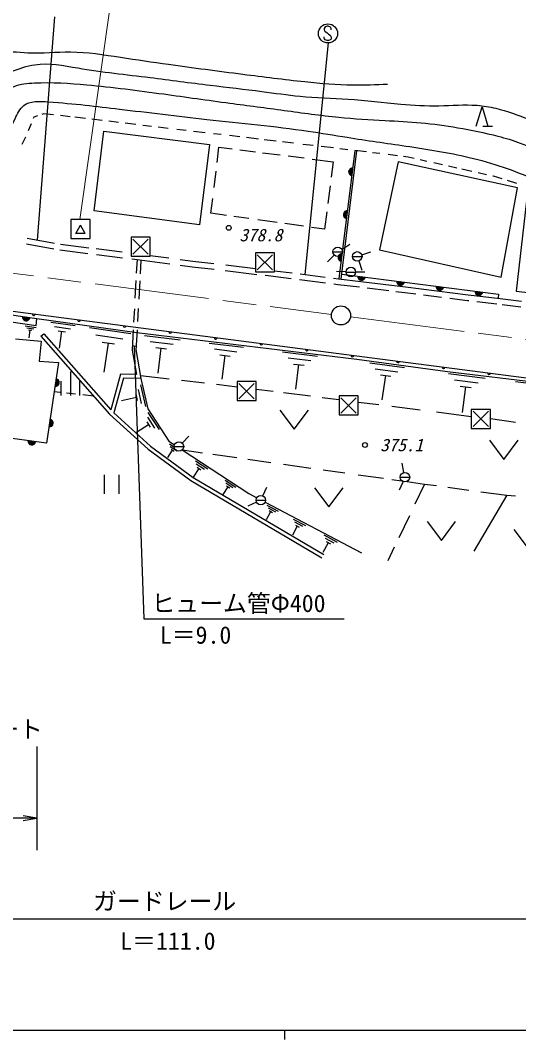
# Model space of a CAD drawing. Units: millimetres, scale not verified. Extents: x 40000 to 680000, y 20000 to 380000.
# Drawn here: x 140324 to 192499, y 204000 to 310851 of the extents above; entities that cross this region are included whole.
import ezdxf
from ezdxf.enums import TextEntityAlignment as Align

# ---------------------------------------------------------------- set-up
doc = ezdxf.new("R2010")
doc.units = ezdxf.units.MM
doc.header["$LTSCALE"] = 1000
doc.linetypes.add('CHAIN', pattern=[18.5, 12, -1.5, 3.5, -1.5])
for name, color, linetype, lineweight in [('M-BGD', 7, 'Continuous', 25), ('M-BMK', 2, 'CHAIN', 13), ('M-BMK-SRVR', 3, 'Continuous', 25), ('M-STR-HTXT', 7, 'Continuous', 13), ('M-STR-STR3', 7, 'Continuous', 25), ('M-STR-STRC', 7, 'Continuous', 25), ('M-TTL-BAND', 7, 'Continuous', 25)]:
    doc.layers.add(name, color=color, linetype=linetype, lineweight=lineweight)
doc.styles.add('ＭＳ ゴシック', font='')
doc.styles.get('ＭＳ ゴシック').set_extended_font_data('MS Gothic')

# ---------------------------------------------------------------- blocks, each defined once
blk = doc.blocks.new('open_arrow')
at = {"color": 0, "linetype": 'Continuous', "lineweight": -2}
blk.add_lwpolyline([(7.5, 1.25), (0, 0), (7.5, -1.25)], dxfattribs=at)

msp = doc.modelspace()

# ---------------------------------------------------------------- linework, layer by layer
at = {"layer": 'M-BGD'}
for p, q in [((188070, 299773), (188670, 301773)), ((188670, 301773), (189270, 299773)), ((141722, 300692), (141667, 300560)), ((142120, 300837), (141722, 300692)), ((142744, 301064), (142567, 301000)), ((143778, 300947), (142744, 301064)), ((145553, 300747), (144526, 300863)), ((147152, 300560), (146042, 300692)), ((148871, 300356), (147793, 300484)), ((150597, 300151), (149573, 300273)), ((141437, 300008), (141133, 299279)), ((148034, 290889), (149064, 299250)), ((149064, 299250), (160122, 297826)), ((152428, 299933), (151283, 300069)), ((154071, 299738), (153149, 299847)), ((155814, 299531), (154736, 299659)), ((157685, 299308), (156723, 299423)), ((159672, 299072), (158436, 299219)), ((188770, 299773), (189770, 299773)), ((140793, 298462), (140483, 297852)), ((140851, 298602), (140793, 298462)), ((161340, 298874), (160555, 298967)), ((163317, 298639), (162221, 298769)), ((165274, 298406), (164017, 298556)), ((167106, 298189), (165864, 298336)), ((160122, 297826), (159091, 289434)), ((160926, 295966), (161121, 297554)), ((161121, 297554), (162507, 297378)), ((163318, 297276), (164941, 297070)), ((168922, 297973), (167777, 298109)), ((171000, 297726), (169917, 297854)), ((173108, 297475), (171823, 297628)), ((173719, 283762), (175369, 297206)), ((174614, 297296), (173786, 297395)), ((173917, 283738), (175567, 297182)), ((176563, 297058), (175355, 297208)), ((165664, 296979), (167538, 296741)), ((168357, 296638), (170041, 296425)), ((170887, 296317), (173088, 296039)), ((173088, 296039), (172879, 294405)), ((177967, 296883), (177187, 296980)), ((179902, 296020), (177928, 286787)), ((179830, 296652), (178850, 296774)), ((192382, 293282), (179902, 296020)), ((180937, 296514), (180445, 296575)), ((181561, 296374), (180937, 296514)), ((182901, 296073), (182186, 296234)), ((160604, 293345), (160813, 295046)), ((184515, 295711), (183612, 295914)), ((186026, 295372), (185160, 295566)), ((187599, 295018), (186561, 295251)), ((189153, 294670), (188264, 294869)), ((189865, 294510), (189806, 294523)), ((190782, 294231), (189865, 294510)), ((192321, 293762), (191321, 294067)), ((172762, 293498), (172526, 291654)), ((190663, 283922), (192382, 293282)), ((160273, 290646), (160462, 292185)), ((193337, 291945), (192255, 282457)), ((159091, 289434), (148034, 290889)), ((161916, 290412), (160273, 290646)), ((172415, 290786), (172179, 288950)), ((145621, 289974), (145621, 287974)), ((147621, 289974), (145621, 289974)), ((147621, 287974), (147621, 289974)), ((164233, 290082), (162664, 290306)), ((167200, 289659), (165187, 289946)), ((146113, 288501), (146621, 289374)), ((147113, 288501), (146113, 288501)), ((147113, 288501), (146621, 289374)), ((169979, 289263), (168031, 289541)), ((172179, 288950), (170823, 289143)), ((141050, 288010), (143905, 287502)), ((145621, 287974), (147621, 287974)), ((151915, 288125), (151915, 286125)), ((153915, 288125), (151915, 288125)), ((152105, 287925), (153705, 286325)), ((153705, 287925), (152105, 286325)), ((153915, 286125), (153915, 288125)), ((140951, 287418), (143831, 286906)), ((144443, 286797), (147401, 286424)), ((144533, 287390), (147494, 287017)), ((148253, 286922), (150989, 286578)), ((164936, 286490), (164936, 284490)), ((166936, 286490), (164936, 286490)), ((166936, 284490), (166936, 286490)), ((173057, 286591), (174057, 286591)), ((173975, 286848), (174825, 287378)), ((176075, 286268), (177025, 286598)), ((177928, 286787), (190663, 283922)), ((98895, 285649), (146471, 279448)), ((148301, 286311), (151028, 285968)), ((151915, 286125), (153915, 286125)), ((151994, 285846), (152324, 285805)), ((152324, 285805), (155963, 285332)), ((152538, 285778), (152460, 284343)), ((152936, 285725), (152857, 284280)), ((153915, 286203), (155856, 285951)), ((157051, 285795), (158377, 285623)), ((158377, 285623), (160580, 285363)), ((165126, 286290), (166726, 284690)), ((166726, 286290), (165126, 284690)), ((173195, 286238), (172485, 285538)), ((175103, 286107), (176103, 286107)), ((175755, 285628), (176065, 284678)), ((157042, 285191), (158303, 285027)), ((158303, 285027), (160600, 284757)), ((161774, 284618), (165089, 284228)), ((161851, 285213), (164936, 284850)), ((164936, 284490), (166936, 284490)), ((166936, 284610), (168803, 284376)), ((169608, 284276), (172241, 283947)), ((174435, 284488), (173435, 284538)), ((173981, 284260), (190403, 282163)), ((173981, 284260), (190403, 282163)), ((174433, 284470), (175433, 284470)), ((175433, 284475), (176379, 284501)), ((152419, 283581), (152317, 281713)), ((152818, 283553), (152713, 281626)), ((165973, 284124), (166265, 284089)), ((166265, 284089), (168692, 283786)), ((169563, 283677), (172264, 283339)), ((173108, 283838), (173631, 283773)), ((173161, 283227), (173557, 283178)), ((173557, 283178), (175823, 282901)), ((173631, 283773), (180655, 282915)), ((176642, 282801), (178892, 282526)), ((179646, 282434), (180581, 282320)), ((180581, 282320), (181727, 282175)), ((180655, 282915), (187220, 282084)), ((190403, 282163), (190361, 281718)), ((192255, 282457), (207473, 280738)), ((182556, 282070), (184425, 281833)), ((185289, 281724), (187149, 281489)), ((187149, 281489), (187292, 281472)), ((187220, 282084), (190304, 281736)), ((188108, 281380), (190218, 281142)), ((190304, 281736), (192799, 281414)), ((190775, 281070), (192725, 280818)), ((128618, 280839), (141977, 278849)), ((134511, 280637), (142058, 279614)), ((152257, 280622), (152181, 279228)), ((152659, 280635), (152585, 279290)), ((141977, 278845), (142061, 279611)), ((142058, 279614), (152532, 278133)), ((143515, 279208), (146055, 278848)), ((146471, 279448), (208493, 271413)), ((140825, 278818), (141975, 278648)), ((141005, 278618), (141745, 278508)), ((141175, 278408), (141515, 278358)), ((141225, 277578), (141345, 278388)), ((142462, 277732), (142762, 277997)), ((142762, 277997), (149798, 270035)), ((143905, 278768), (145555, 278528)), ((144295, 278318), (145055, 278208)), ((144425, 276488), (144675, 278268)), ((147555, 278638), (151895, 278018)), ((148225, 277878), (151045, 277478)), ((152137, 278412), (152021, 276275)), ((152538, 278415), (152420, 276253)), ((152532, 278133), (175561, 275347)), ((153335, 277828), (157055, 277378)), ((139801, 277463), (142482, 277216)), ((142482, 277216), (142305, 275136)), ((142462, 277732), (149671, 269574)), ((148885, 277118), (150185, 276928)), ((149105, 273988), (149535, 277028)), ((152047, 276765), (152445, 276713)), ((153925, 277198), (156335, 276898)), ((160105, 277018), (163675, 276578)), ((152021, 276275), (152474, 273712)), ((152415, 276345), (152954, 273296)), ((154505, 276558), (155615, 276418)), ((154745, 273878), (155065, 276488)), ((160665, 276408), (162985, 276118)), ((161225, 275788), (162295, 275658)), ((161455, 273228), (161765, 275728)), ((167775, 276088), (171445, 275648)), ((142305, 275136), (144315, 274994)), ((144315, 274994), (143046, 266531)), ((168355, 275458), (170735, 275178)), ((168925, 274828), (170025, 274698)), ((169165, 272188), (169475, 274768)), ((175561, 275347), (185047, 274042)), ((176905, 274958), (180555, 274458)), ((145555, 274038), (145555, 271538)), ((150819, 273765), (149798, 270035)), ((152474, 273712), (150819, 273765)), ((152895, 273633), (155916, 273279)), ((177475, 274328), (179845, 273998)), ((178035, 273688), (179125, 273538)), ((178225, 271058), (178585, 273618)), ((185047, 274042), (210318, 270990)), ((185175, 273818), (189015, 273358)), ((144555, 273038), (144555, 271538)), ((146555, 271538), (146555, 273038)), ((151122, 273356), (150122, 269705)), ((152954, 273296), (151122, 273356)), ((152905, 272628), (153415, 270368)), ((152954, 273296), (153678, 270122)), ((157211, 273128), (159590, 272849)), ((160847, 272702), (163022, 272448)), ((163022, 272993), (163022, 270993)), ((165022, 272993), (163022, 272993)), ((163212, 272793), (164812, 271193)), ((164812, 272793), (163212, 271193)), ((165022, 270993), (165022, 272993)), ((185785, 273168), (188275, 272868)), ((186385, 272508), (187535, 272368)), ((192165, 272978), (195915, 272528)), ((144498, 271828), (143850, 271895)), ((146086, 271665), (145169, 271759)), ((147998, 271469), (146857, 271586)), ((152405, 271688), (152555, 271008)), ((152655, 272158), (152985, 270688)), ((165022, 272202), (166786, 271977)), ((167861, 271841), (170716, 271477)), ((173694, 271489), (173694, 269489)), ((175694, 271489), (173694, 271489)), ((175694, 269489), (175694, 271489)), ((186635, 269748), (186965, 272438)), ((150895, 270988), (152485, 271348)), ((163022, 270993), (165022, 270993)), ((171941, 271322), (173687, 271099)), ((173884, 271289), (175484, 269689)), ((175484, 271289), (173884, 269689)), ((175704, 270843), (177871, 270567)), ((179223, 270395), (182188, 270018)), ((149671, 269574), (153702, 265890)), ((150122, 269705), (153956, 266200)), ((153678, 270122), (155881, 266742)), ((153685, 269728), (154855, 267948)), ((167490, 269984), (168990, 267984)), ((168990, 267984), (170490, 269984)), ((173694, 269489), (175694, 269489)), ((183910, 269799), (187549, 269336)), ((187549, 270074), (187549, 268074)), ((189549, 270074), (187549, 270074)), ((187739, 269874), (189339, 268274)), ((189339, 269874), (187739, 268274)), ((189549, 268074), (189549, 270074)), ((152485, 267668), (153745, 268488)), ((153565, 268758), (153915, 268218)), ((153625, 269248), (154385, 268088)), ((189549, 269108), (192159, 268743)), ((143046, 266531), (136910, 267377)), ((157275, 266538), (157965, 267258)), ((187549, 268074), (189549, 268074)), ((153956, 266200), (158408, 262941)), ((155881, 266742), (156454, 266367)), ((155935, 266468), (156403, 266160)), ((156025, 266178), (156725, 265718)), ((156424, 266181), (157424, 266181)), ((189464, 266828), (190964, 264828)), ((190964, 264828), (192464, 266828)), ((153702, 265890), (158187, 262607)), ((155765, 265028), (156265, 265788)), ((156105, 265888), (156425, 265678)), ((157281, 265824), (164264, 261240)), ((157291, 265817), (159404, 265520)), ((160483, 265368), (162976, 265017)), ((158645, 264688), (159945, 263828)), ((158745, 264348), (159595, 263788)), ((158845, 263998), (159235, 263738)), ((164134, 264854), (166560, 264512)), ((167863, 264329), (170737, 263924)), ((180495, 263458), (180295, 264438)), ((149135, 261216), (149135, 263216)), ((150635, 263216), (150635, 261216)), ((158408, 262941), (172112, 254863)), ((158445, 262958), (159045, 263868)), ((172046, 263740), (174296, 263423)), ((175710, 263224), (178335, 262855)), ((180094, 262964), (181094, 262964)), ((158187, 262607), (171909, 254518)), ((161575, 261158), (162095, 261948)), ((161755, 262648), (162875, 261908)), ((161845, 262358), (162565, 261878)), ((161925, 262058), (162255, 261838)), ((165715, 260998), (166135, 261908)), ((171132, 261850), (172632, 259850)), ((172632, 259850), (174132, 261850)), ((179216, 262730), (180239, 262587)), ((180395, 262508), (180005, 261588)), ((180825, 262504), (182658, 262246)), ((182658, 262246), (181639, 260121)), ((182658, 262246), (183895, 262077)), ((185090, 261914), (187295, 261614)), ((164264, 261240), (165086, 260807)), ((191267, 261072), (187801, 255202)), ((188553, 261442), (191267, 261072)), ((191267, 261072), (192180, 260997)), ((165055, 260338), (164155, 259908)), ((165005, 260551), (166005, 260551)), ((165971, 260342), (176061, 255034)), ((166145, 260028), (167325, 259408)), ((166265, 259748), (167025, 259338)), ((166115, 258538), (166555, 259368)), ((166375, 259458), (166725, 259268)), ((181061, 258914), (179953, 256601)), ((168855, 256928), (169345, 257848)), ((168885, 258578), (170195, 257898)), ((169015, 258268), (169865, 257818)), ((169145, 257948), (169535, 257738)), ((182908, 258330), (184408, 256330)), ((184408, 256330), (185908, 258330)), ((172085, 256908), (173505, 256158)), ((172225, 256568), (173145, 256078)), ((192013, 257480), (193513, 255480)), ((172045, 255108), (172575, 256108)), ((172355, 256218), (172785, 255988)), ((179479, 255613), (178800, 254195))]:
    msp.add_line(p, q, dxfattribs=at)
for centre, radius in [((162143, 289105), 250), ((173557, 286591), 500), ((175603, 286107), 500), ((174933, 284470), 500), ((156924, 266181), 500), ((176410, 266336), 250), ((180594, 262964), 500), ((165505, 260551), 500)]:
    msp.add_circle(centre, radius, dxfattribs=at)
for centre, radius, start, end in [((175094, 294966), 400, 83.00323, 263.00323), ((175094, 294966), 400, 83.00323, 263.00323), ((175094, 294966), 350, 83.00323, 263.00323), ((175094, 294966), 300, 83.00323, 263.00323), ((175094, 294966), 250, 83.00323, 263.00323), ((175094, 294966), 200, 83.00323, 263.00323), ((175094, 294966), 150, 83.00323, 263.00323), ((175094, 294966), 100, 83.00323, 263.00323), ((175094, 294966), 50, 83.00323, 263.00323), ((174544, 290484), 400, 83.00323, 263.00323), ((174544, 290484), 400, 83.00323, 263.00323), ((174544, 290484), 350, 83.00323, 263.00323), ((174544, 290484), 300, 83.00323, 263.00323), ((174544, 290484), 250, 83.00323, 263.00323), ((174544, 290484), 200, 83.00323, 263.00323), ((174544, 290484), 150, 83.00323, 263.00323), ((174544, 290484), 100, 83.00323, 263.00323), ((174544, 290484), 50, 83.00323, 263.00323), ((173994, 286003), 400, 83.00323, 263.00323), ((173994, 286003), 400, 83.00323, 263.00323), ((173994, 286003), 350, 83.00323, 263.00323), ((173994, 286003), 300, 83.00323, 263.00323), ((173994, 286003), 250, 83.00323, 263.00323), ((173994, 286003), 200, 83.00323, 263.00323), ((173994, 286003), 150, 83.00323, 263.00323), ((173994, 286003), 100, 83.00323, 263.00323), ((173994, 286003), 50, 83.00323, 263.00323), ((176034, 283998), 400, 172.71979, 352.71979), ((176034, 283998), 400, 172.71979, 352.71979), ((176034, 283998), 350, 172.71979, 352.71979), ((176034, 283998), 300, 172.71979, 352.71979), ((176034, 283998), 250, 172.71979, 352.71979), ((176034, 283998), 200, 172.71979, 352.71979), ((176034, 283998), 150, 172.71979, 352.71979), ((176034, 283998), 100, 172.71979, 352.71979), ((176034, 283998), 50, 172.71979, 352.71979), ((180139, 283474), 400, 172.71979, 352.71979), ((180139, 283474), 400, 172.71979, 352.71979), ((180139, 283474), 350, 172.71979, 352.71979), ((180139, 283474), 300, 172.71979, 352.71979), ((180139, 283474), 250, 172.71979, 352.71979), ((180139, 283474), 200, 172.71979, 352.71979), ((180139, 283474), 150, 172.71979, 352.71979), ((180139, 283474), 100, 172.71979, 352.71979), ((180139, 283474), 50, 172.71979, 352.71979), ((184245, 282949), 400, 172.71979, 352.71979), ((184245, 282949), 400, 172.71979, 352.71979), ((184245, 282949), 350, 172.71979, 352.71979), ((184245, 282949), 300, 172.71979, 352.71979), ((184245, 282949), 250, 172.71979, 352.71979), ((184245, 282949), 200, 172.71979, 352.71979), ((184245, 282949), 150, 172.71979, 352.71979), ((184245, 282949), 100, 172.71979, 352.71979), ((184245, 282949), 50, 172.71979, 352.71979), ((188350, 282425), 400, 172.71979, 352.71979), ((188350, 282425), 400, 172.71979, 352.71979), ((188350, 282425), 350, 172.71979, 352.71979), ((188350, 282425), 300, 172.71979, 352.71979), ((188350, 282425), 250, 172.71979, 352.71979), ((188350, 282425), 200, 172.71979, 352.71979), ((188350, 282425), 150, 172.71979, 352.71979), ((188350, 282425), 100, 172.71979, 352.71979), ((188350, 282425), 50, 172.71979, 352.71979), ((141714, 280068), 150, 172.57402, 352.57402), ((140940, 279765), 400, 172.1866, 352.1866), ((140940, 279765), 400, 172.1866, 352.1866), ((140940, 279765), 350, 172.1866, 352.1866), ((140940, 279765), 300, 172.1866, 352.1866), ((140940, 279765), 250, 172.1866, 352.1866), ((140940, 279765), 200, 172.1866, 352.1866), ((140940, 279765), 150, 172.1866, 352.1866), ((140940, 279765), 100, 172.1866, 352.1866), ((140940, 279765), 50, 172.1866, 352.1866), ((146471, 279448), 150, 172.57402, 352.6185), ((151242, 278830), 150, 172.6185, 352.6185), ((156013, 278212), 150, 172.6185, 352.6185), ((160784, 277594), 150, 172.6185, 352.6185), ((165555, 276976), 150, 172.6185, 352.6185), ((170326, 276358), 150, 172.6185, 352.6185), ((175097, 275739), 150, 172.6185, 352.6185), ((179868, 275121), 150, 172.6185, 352.6185), ((184639, 274503), 150, 172.6185, 352.6185), ((189410, 273885), 150, 172.6185, 352.6185), ((143998, 272879), 400, 261.46923, 81.46923), ((143998, 272879), 400, 261.46923, 81.46923), ((143998, 272879), 350, 261.46923, 81.46923), ((143998, 272879), 300, 261.46923, 81.46923), ((143998, 272879), 250, 261.46923, 81.46923), ((143998, 272879), 200, 261.46923, 81.46923), ((143998, 272879), 150, 261.46923, 81.46923), ((143998, 272879), 100, 261.46923, 81.46923), ((143998, 272879), 50, 261.46923, 81.46923), ((143363, 268647), 400, 261.46923, 81.46923), ((143363, 268647), 400, 261.46923, 81.46923), ((143363, 268647), 350, 261.46923, 81.46923), ((143363, 268647), 300, 261.46923, 81.46923), ((143363, 268647), 250, 261.46923, 81.46923), ((143363, 268647), 200, 261.46923, 81.46923), ((143363, 268647), 150, 261.46923, 81.46923), ((143363, 268647), 100, 261.46923, 81.46923), ((143363, 268647), 50, 261.46923, 81.46923), ((141512, 266742), 400, 172.14669, 352.14669), ((141512, 266742), 400, 172.14669, 352.14669), ((141512, 266742), 350, 172.14669, 352.14669), ((141512, 266742), 300, 172.14669, 352.14669), ((141512, 266742), 250, 172.14669, 352.14669), ((141512, 266742), 200, 172.14669, 352.14669), ((141512, 266742), 150, 172.14669, 352.14669), ((141512, 266742), 100, 172.14669, 352.14669), ((141512, 266742), 50, 172.14669, 352.14669)]:
    msp.add_arc(centre, radius, start, end, dxfattribs=at)
for points, knots in [([(77671, 303364), (79008, 303049), (80345, 302735), (81695, 302485), (83206, 302206), (84733, 302009), (86239, 301706), (87590, 301435), (88923, 301079), (90264, 300754), (91862, 300367), (93471, 300024), (95067, 299629), (96487, 299278), (97896, 298886), (99308, 298504), (101606, 297883), (103910, 297290), (106233, 296773), (107882, 296406), (109540, 296077), (111210, 295821), (113265, 295505), (115339, 295300), (117398, 295042), (119966, 294720), (122510, 294316), (125145, 294349), (126620, 294368), (128123, 294523), (129429, 295128), (130439, 295596), (131331, 296332), (132112, 297162), (133068, 298177), (133860, 299333), (134406, 300581), (134905, 301722), (135199, 302941), (135531, 304173), (135730, 304910), (135942, 305652), (136397, 306250), (136785, 306761), (137351, 307168), (137955, 307376), (138947, 307717), (140042, 307523), (141114, 307462), (142627, 307377), (144096, 307560), (145572, 307549), (147314, 307536), (149066, 307254), (150808, 306986), (152486, 306729), (154155, 306485), (155828, 306250), (158419, 305887), (161020, 305546), (163618, 305212), (165780, 304934), (167940, 304661), (170110, 304433), (171779, 304257), (173454, 304108), (175130, 304087), (176341, 304071), (177553, 304122), (178765, 304173)], [0, 0, 0, 0, 1, 1, 1, 2, 2, 2, 3, 3, 3, 4, 4, 4, 5, 5, 5, 6, 6, 6, 7, 7, 7, 8, 8, 8, 9, 9, 9, 10, 10, 10, 11, 11, 11, 12, 12, 12, 13, 13, 13, 14, 14, 14, 15, 15, 15, 16, 16, 16, 17, 17, 17, 18, 18, 18, 19, 19, 19, 20, 20, 20, 21, 21, 21, 22, 22, 22, 23, 23, 23, 23]), ([(139354, 305478), (140180, 305779), (141005, 306081), (141850, 306207), (143314, 306425), (144836, 306114), (146341, 305862), (148891, 305434), (151390, 305173), (153905, 304863), (155997, 304605), (158099, 304313), (160201, 304057), (162006, 303837), (163812, 303643), (165614, 303404), (166944, 303228), (168272, 303028), (169607, 302905), (171278, 302752), (172961, 302721), (174636, 302598), (176482, 302463), (178319, 302217), (180164, 302061), (181492, 301948), (182824, 301882), (184157, 301907), (185489, 301932), (186823, 302047), (188150, 301946), (188808, 301895), (189465, 301791), (190107, 301638), (191300, 301355), (192444, 300902), (193601, 300487), (194388, 300204), (195181, 299938), (195943, 299604), (197274, 299019), (198513, 298223), (199705, 297377), (201140, 296359), (202509, 295267), (203890, 294191), (204705, 293556), (205523, 292926), (206385, 292348), (207235, 291778), (208126, 291257), (208881, 290582), (209632, 289910), (210248, 289084), (210916, 288317), (211517, 287625), (212161, 286979), (212758, 286282), (213297, 285654), (213798, 284984), (214409, 284439), (215226, 283712), (216238, 283209), (217250, 282750), (218072, 282377), (218893, 282033), (219714, 281689)], [0, 0, 0, 0, 1, 1, 1, 2, 2, 2, 3, 3, 3, 4, 4, 4, 5, 5, 5, 6, 6, 6, 7, 7, 7, 8, 8, 8, 9, 9, 9, 10, 10, 10, 11, 11, 11, 12, 12, 12, 13, 13, 13, 14, 14, 14, 15, 15, 15, 16, 16, 16, 17, 17, 17, 18, 18, 18, 19, 19, 19, 20, 20, 20, 21, 21, 21, 22, 22, 22, 22]), ([(133183, 293028), (133751, 293609), (134319, 294190), (134768, 294853), (135331, 295682), (135708, 296640), (136079, 297581), (136461, 298549), (136837, 299500), (137189, 300494), (137514, 301408), (137818, 302359), (138458, 303066), (138788, 303429), (139206, 303728), (139658, 303923), (140321, 304208), (141056, 304269), (141785, 304300), (143638, 304378), (145454, 304260), (147271, 304094), (149958, 303849), (152647, 303502), (155330, 303134), (157641, 302817), (159947, 302485), (162257, 302174), (164153, 301918), (166052, 301676), (167950, 301419), (169857, 301161), (171762, 300888), (173676, 300699), (175284, 300541), (176897, 300442), (178512, 300356), (179770, 300290), (181029, 300232), (182284, 300116), (183570, 299998), (184851, 299820), (186124, 299602), (187541, 299360), (188949, 299070), (190342, 298710), (191131, 298507), (191915, 298282), (192674, 297990), (193638, 297620), (194561, 297144), (195452, 296619), (196423, 296046), (197356, 295416), (198298, 294801), (199507, 294012), (200731, 293248), (201967, 292503), (203002, 291880), (204045, 291271), (205122, 290720), (206222, 290159), (207358, 289659), (208380, 288971), (209173, 288438), (209897, 287792), (210541, 287085), (211217, 286343), (211805, 285533), (212358, 284685), (212759, 284070), (213141, 283436), (213661, 282936), (214154, 282463), (214770, 282111), (215410, 281839), (216096, 281547), (216810, 281346), (217536, 281221), (218052, 281133), (218574, 281082), (219097, 281031)], [0, 0, 0, 0, 1, 1, 1, 2, 2, 2, 3, 3, 3, 4, 4, 4, 5, 5, 5, 6, 6, 6, 7, 7, 7, 8, 8, 8, 9, 9, 9, 10, 10, 10, 11, 11, 11, 12, 12, 12, 13, 13, 13, 14, 14, 14, 15, 15, 15, 16, 16, 16, 17, 17, 17, 18, 18, 18, 19, 19, 19, 20, 20, 20, 21, 21, 21, 22, 22, 22, 23, 23, 23, 24, 24, 24, 25, 25, 25, 26, 26, 26, 27, 27, 27, 27]), ([(124390, 290567), (125510, 290525), (126630, 290484), (127748, 290382), (129003, 290269), (130256, 290081), (131515, 290191), (132494, 290277), (133477, 290543), (134323, 291037), (135022, 291444), (135628, 292005), (136143, 292633), (136782, 293411), (137281, 294292), (137675, 295218), (138062, 296130), (138347, 297086), (138685, 298000), (138999, 298849), (139359, 299661), (139762, 300531), (140008, 301060), (140269, 301610), (140678, 301931), (141316, 302433), (142314, 302376), (143263, 302309), (145977, 302117), (148290, 301844), (150696, 301554), (153665, 301197), (156774, 300814), (159852, 300477), (163419, 300087), (166945, 299757), (170463, 299238), (171828, 299037), (173192, 298808), (174556, 298592), (176601, 298269), (178648, 297978), (180697, 297676), (182917, 297350), (185138, 297011), (187321, 296492), (188521, 296206), (189710, 295866), (190876, 295468), (193144, 294694), (195327, 293701), (197501, 292667), (199365, 291781), (201222, 290865), (203049, 289974), (204697, 289171), (206321, 288388), (208058, 287551), (209177, 287011), (210344, 286448), (210966, 285450), (211253, 284991), (211424, 284439), (211505, 283888), (211638, 282975), (211522, 282063), (211405, 281151)], [0, 0, 0, 0, 1, 1, 1, 2, 2, 2, 3, 3, 3, 4, 4, 4, 5, 5, 5, 6, 6, 6, 7, 7, 7, 8, 8, 8, 9, 9, 9, 10, 10, 10, 11, 11, 11, 12, 12, 12, 13, 13, 13, 14, 14, 14, 15, 15, 15, 16, 16, 16, 17, 17, 17, 18, 18, 18, 19, 19, 19, 20, 20, 20, 21, 21, 21, 22, 22, 22, 22])]:
    msp.add_open_spline(points, degree=3, knots=knots, dxfattribs=at)
at = {"layer": 'M-BMK'}
for p, q in [((111443, 287957), (172905, 280027)), ((174889, 279771), (220571, 273876))]:
    msp.add_line(p, q, dxfattribs=at)
at = {"layer": 'M-BMK-SRVR'}
msp.add_circle((173899, 279918), 1000, dxfattribs=at)
at = {"layer": 'M-STR-HTXT'}
msp.add_line((149758, 312582), (146547, 289974), dxfattribs=at)
at = {"layer": 'M-STR-STR3'}
for p, q in [((152232, 276741), (153236, 248129)), ((153236, 248129), (174225, 248129)), ((142058, 234713), (142058, 223853)), ((142058, 227210), (128664, 227210)), ((208344, 216615), (98746, 216615))]:
    msp.add_line(p, q, dxfattribs=at)
at = {"layer": 'M-STR-STRC'}
for p, q in [((143882, 311221), (142095, 287824)), ((172254, 310178), (172130, 309994)), ((172130, 309994), (172133, 309862)), ((172446, 310244), (172254, 310178)), ((172567, 310241), (172446, 310244)), ((172817, 310123), (172567, 310241)), ((172880, 309991), (172817, 310123)), ((172880, 309862), (172880, 309991)), ((172133, 309014), (172130, 309135)), ((172133, 309862), (172196, 309733)), ((172172, 308911), (172133, 309014)), ((172256, 308801), (172172, 308911)), ((172196, 309733), (172451, 309551)), ((172443, 308740), (172256, 308801)), ((172451, 309551), (172580, 309420)), ((172580, 309420), (172759, 309304)), ((172820, 308861), (172678, 308769)), ((172759, 309304), (172886, 309104)), ((172880, 308993), (172820, 308861)), ((172886, 309104), (172880, 308993)), ((172541, 308481), (170098, 284215)), ((172578, 308740), (172443, 308740)), ((172678, 308769), (172578, 308740))]:
    msp.add_line(p, q, dxfattribs=at)
msp.add_circle((172537, 309481), 1000, dxfattribs=at)
at = {"layer": 'M-TTL-BAND'}
for p, q in [((40000, 205000), (579000, 205000)), ((168000, 205000), (168000, 204000))]:
    msp.add_line(p, q, dxfattribs=at)

# ---------------------------------------------------------------- block references
at = {"layer": 'M-STR-STR3', "xscale": 193, "yscale": 193, "rotation": 180}
msp.add_blockref('open_arrow', (142058, 227210), dxfattribs=at)

# ---------------------------------------------------------------- texts
at = {"layer": 'M-BGD', "style": 'ＭＳ ゴシック', "oblique": 15}
for s, p in [('378.8', (163262, 288348)), ('375.1', (178007, 266336))]:
    msp.add_text(s, height=1320, dxfattribs=at).set_placement(p, align=Align.MIDDLE_LEFT)
at = {"layer": 'M-STR-STR3', "style": 'ＭＳ ゴシック'}
for s, p in [('ヒューム管Φ400', (154039, 249741)), ('L＝9.0', (154926, 246420)), ('コンクリート', (127672, 236554)), ('ガードレール', (147925, 218509)), ('L＝111.0', (150781, 214340))]:
    msp.add_text(s, height=1833, dxfattribs=at).set_placement(p, align=Align.MIDDLE_LEFT)

doc.saveas('drawing.dxf')
